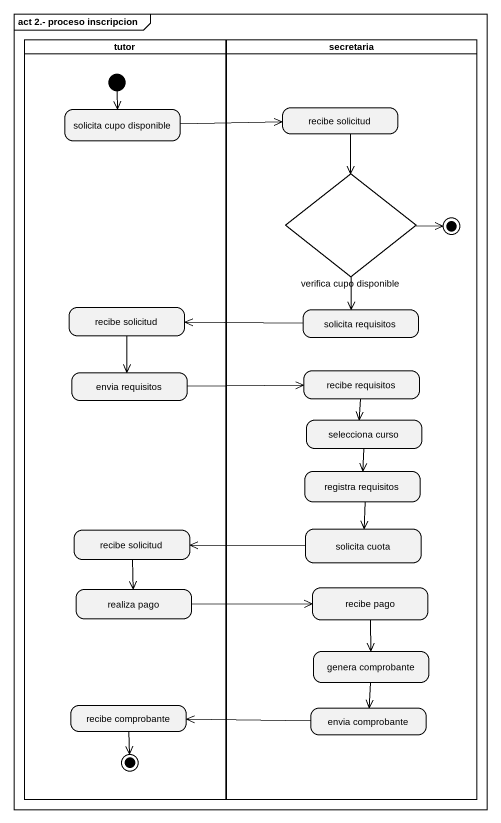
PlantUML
@startuml
mainframe act 2.- proceso inscripcion
hide empty description
state tutor <<partition>> {
  state "solicita cupo disponible" as solicita_cupo_disponible
  state "recibe solicitud" as recibe_solicitud_2
  state "envia requisitos" as envia_requisitos
  state "recibe solicitud" as recibe_solicitud_3
  state "realiza pago" as realiza_pago
  state "recibe comprobante" as recibe_comprobante
  [*] --> solicita_cupo_disponible
  recibe_comprobante --> [*]
}
state secretaria <<partition>> {
  state "recibe solicitud" as recibe_solicitud
  state "verifica cupo disponible" as verifica_cupo_disponible <<choice>>
  state "solicita requisitos" as solicita_requisitos
  state "recibe requisitos" as recibe_requisitos
  state "selecciona curso" as selecciona_curso
  state "registra requisitos" as registra_requisitos
  state "solicita cuota" as solicita_cuota
  state "recibe pago" as recibe_pago
  state "genera comprobante" as genera_comprobante
  state "envia comprobante" as envia_comprobante
  verifica_cupo_disponible -right-> [*]
}
recibe_solicitud --> verifica_cupo_disponible
solicita_cupo_disponible -right-> recibe_solicitud
verifica_cupo_disponible --> solicita_requisitos
recibe_solicitud_2 --> envia_requisitos
solicita_requisitos -left-> recibe_solicitud_2
envia_requisitos -right-> recibe_requisitos
recibe_requisitos --> selecciona_curso
selecciona_curso --> registra_requisitos
registra_requisitos --> solicita_cuota
recibe_solicitud_3 --> realiza_pago
solicita_cuota -left-> recibe_solicitud_3
realiza_pago -right-> recibe_pago
recibe_pago --> genera_comprobante
genera_comprobante --> envia_comprobante
envia_comprobante -left-> recibe_comprobante
@enduml
